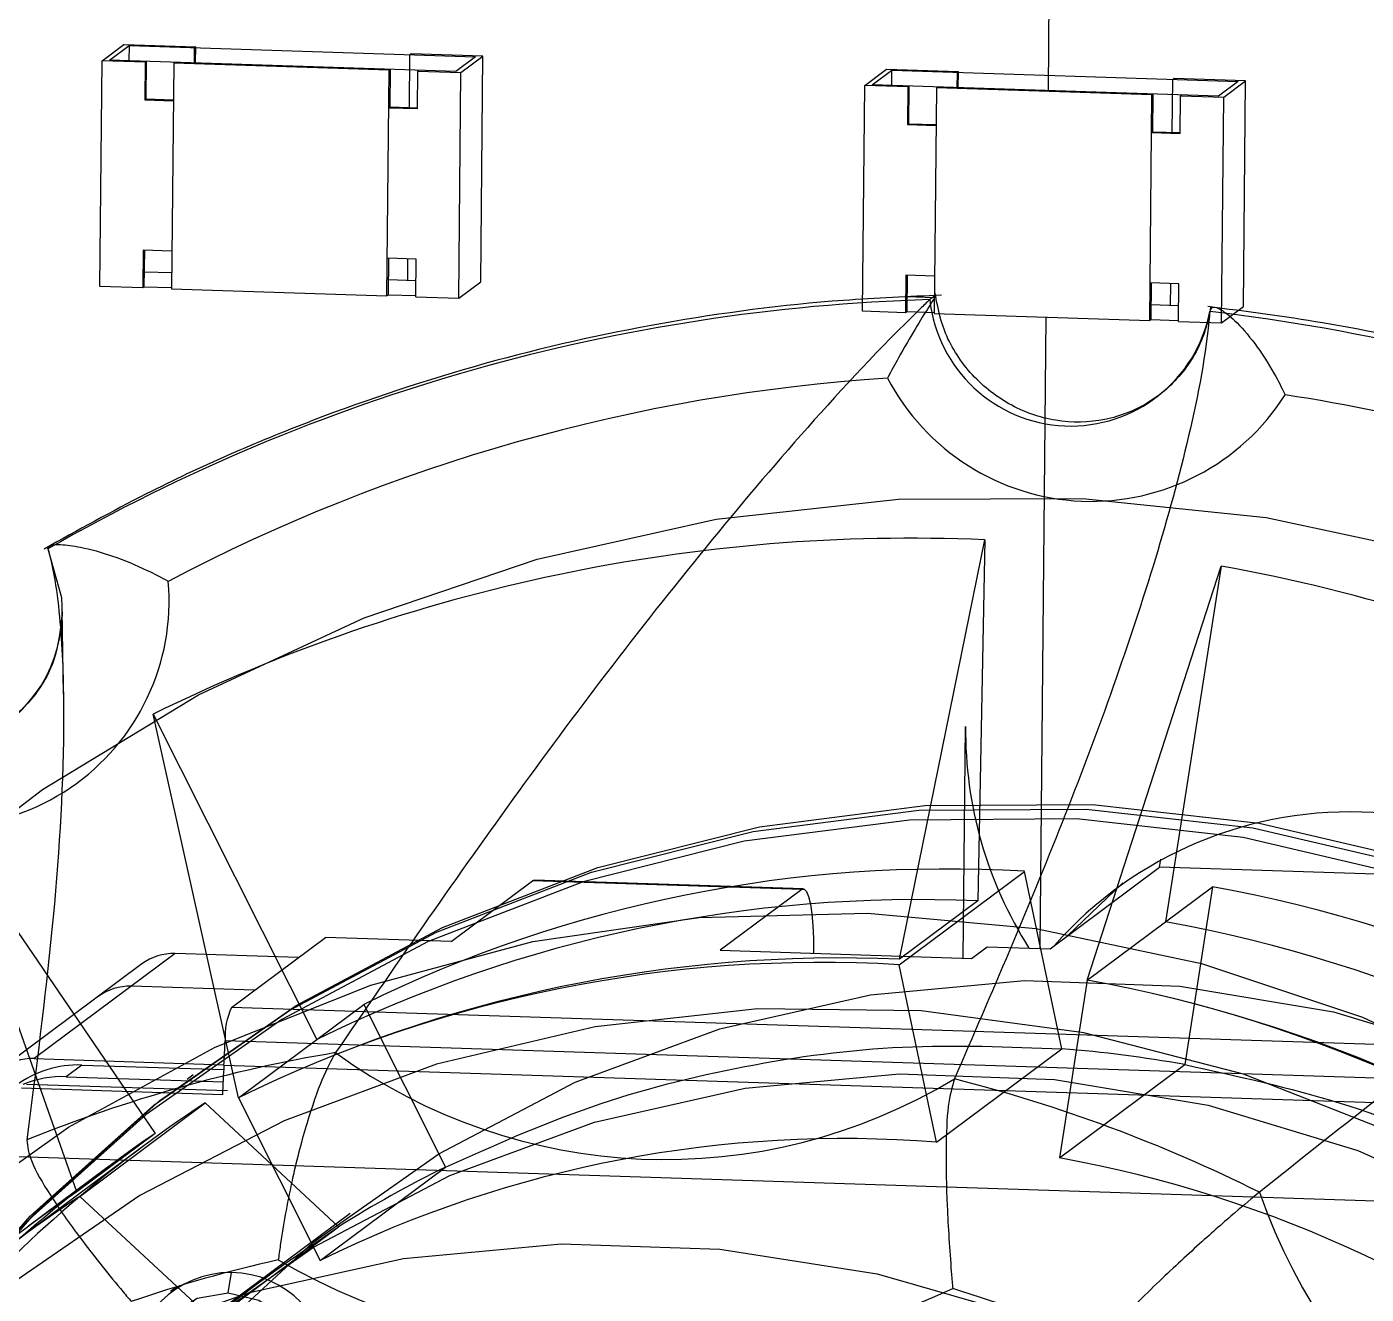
# Model space of a CAD drawing. Header units: millimetres. Extents: x -31.6 to 57.8, y -29 to 41.1.
# Drawn here: x 31.99 to 39.34, y 14.2 to 21.16 of the extents above; entities that cross this region are included whole.
import ezdxf

# ---------------------------------------------------------------- set-up
doc = ezdxf.new("R2010")
doc.units = ezdxf.units.MM

msp = doc.modelspace()

# ---------------------------------------------------------------- linework, layer by layer
at = {"color": 7, "linetype": 'Continuous', "lineweight": 25}
for p, q in [((37.6128, 23.0332), (37.5913, 20.8103)), ((32.3985, 20.9745), (32.5188, 21.0642)), ((32.439, 20.9779), (32.5473, 21.0586)), ((32.5188, 21.0642), (32.9128, 21.0514)), ((32.5473, 21.0586), (32.5464, 20.9744)), ((32.5473, 21.0586), (34.4484, 20.9968)), ((32.906, 20.9627), (32.9068, 21.0469)), ((32.9128, 21.0514), (32.9068, 21.0469)), ((32.912, 20.9625), (32.9128, 21.0514)), ((32.3865, 19.7355), (32.3985, 20.9745)), ((32.6349, 20.9668), (32.3985, 20.9745)), ((34.3402, 20.9161), (32.439, 20.9779)), ((32.6349, 20.9668), (32.6329, 20.7603)), ((32.6409, 20.9713), (32.6349, 20.9668)), ((32.6409, 20.9713), (32.6389, 20.7648)), ((32.7925, 20.9617), (32.7805, 19.7227)), ((32.7985, 20.9662), (32.7925, 20.9617)), ((33.9746, 20.9233), (32.7925, 20.9617)), ((34.0861, 20.7177), (34.0889, 21.0084)), ((34.0949, 21.0129), (34.0889, 21.0084)), ((34.4889, 21.0001), (34.0949, 21.0129)), ((34.4484, 20.9968), (34.3402, 20.9161)), ((34.3686, 20.9105), (34.4889, 21.0001)), ((34.4769, 19.7611), (34.4889, 21.0001)), ((33.9626, 19.6842), (33.9746, 20.9233)), ((33.9806, 20.9278), (33.9746, 20.9233)), ((33.9806, 20.9278), (33.9786, 20.7212)), ((34.1302, 20.7116), (34.1322, 20.9181)), ((34.1382, 20.9226), (34.1322, 20.9181)), ((34.1322, 20.9181), (34.3686, 20.9105)), ((34.3566, 19.6714), (34.3686, 20.9105)), ((36.585, 20.8384), (36.7054, 20.928)), ((36.6255, 20.8417), (36.7338, 20.9224)), ((36.7054, 20.928), (37.0994, 20.9152)), ((36.733, 20.8383), (36.7338, 20.9224)), ((36.7338, 20.9224), (38.635, 20.8606)), ((37.0926, 20.8266), (37.0934, 20.9107)), ((37.0994, 20.9152), (37.0934, 20.9107)), ((37.0985, 20.8264), (37.0994, 20.9152)), ((36.573, 19.5993), (36.585, 20.8384)), ((36.8215, 20.8307), (36.585, 20.8384)), ((38.5267, 20.7799), (36.6255, 20.8417)), ((36.8215, 20.8307), (36.8195, 20.6242)), ((36.8275, 20.8352), (36.8215, 20.8307)), ((36.8275, 20.8352), (36.8255, 20.6287)), ((36.9791, 20.8256), (36.967, 19.5865)), ((36.9851, 20.8301), (36.9791, 20.8256)), ((38.1612, 20.7871), (36.9791, 20.8256)), ((38.2726, 20.5816), (38.2755, 20.8723)), ((38.2815, 20.8768), (38.2755, 20.8723)), ((38.6755, 20.864), (38.2815, 20.8768)), ((38.635, 20.8606), (38.5267, 20.7799)), ((38.5552, 20.7743), (38.6755, 20.864)), ((38.6635, 19.6249), (38.6755, 20.864)), ((32.6389, 20.7648), (32.6329, 20.7603)), ((32.6329, 20.7603), (32.7905, 20.7552)), ((32.6389, 20.7648), (32.7906, 20.7599)), ((38.1491, 19.5481), (38.1612, 20.7871)), ((38.1672, 20.7916), (38.1612, 20.7871)), ((38.1672, 20.7916), (38.1652, 20.5851)), ((38.3168, 20.5755), (38.3188, 20.782)), ((38.3248, 20.7865), (38.3188, 20.782)), ((38.3188, 20.782), (38.5552, 20.7743)), ((38.5432, 19.5353), (38.5552, 20.7743)), ((33.9786, 20.7212), (33.9726, 20.7168)), ((33.9726, 20.7168), (34.1302, 20.7116)), ((33.9786, 20.7212), (34.1303, 20.7163)), ((36.8255, 20.6287), (36.8195, 20.6242)), ((36.8195, 20.6242), (36.9771, 20.6191)), ((36.8255, 20.6287), (36.9771, 20.6237)), ((38.1652, 20.5851), (38.1592, 20.5806)), ((38.1592, 20.5806), (38.3168, 20.5755)), ((38.1652, 20.5851), (38.3168, 20.5802)), ((32.6249, 19.9343), (32.6229, 19.7278)), ((32.7825, 19.9292), (32.6249, 19.9343)), ((32.6309, 19.9341), (32.6289, 19.7323)), ((34.1222, 19.8856), (33.9646, 19.8907)), ((33.9706, 19.8905), (33.9686, 19.6887)), ((34.0769, 19.7694), (34.078, 19.887)), ((34.1202, 19.6791), (34.1222, 19.8856)), ((32.6297, 19.8164), (32.7814, 19.8115)), ((36.8114, 19.7981), (36.8094, 19.5916)), ((36.9691, 19.793), (36.8114, 19.7981)), ((36.8174, 19.798), (36.8155, 19.5961)), ((32.6229, 19.7278), (32.3865, 19.7355)), ((32.6289, 19.7323), (32.6229, 19.7278)), ((32.7805, 19.7273), (32.6289, 19.7323)), ((32.7805, 19.7227), (33.9626, 19.6842)), ((33.9694, 19.7729), (34.1211, 19.768)), ((34.3566, 19.6714), (34.4769, 19.7611)), ((38.3088, 19.7495), (38.1511, 19.7546)), ((38.1571, 19.7544), (38.1552, 19.5526)), ((38.2634, 19.6333), (38.2646, 19.7509)), ((38.3067, 19.543), (38.3088, 19.7495)), ((33.9686, 19.6887), (33.9626, 19.6842)), ((34.1202, 19.6838), (33.9686, 19.6887)), ((34.1202, 19.6791), (34.3566, 19.6714)), ((36.8163, 19.6803), (36.9679, 19.6754)), ((38.156, 19.6367), (38.3076, 19.6318)), ((36.8094, 19.5916), (36.573, 19.5993)), ((36.8155, 19.5961), (36.8094, 19.5916)), ((36.9671, 19.5912), (36.8155, 19.5961)), ((36.967, 19.5865), (38.1491, 19.5481)), ((37.5792, 19.5666), (37.5455, 16.1026)), ((38.5432, 19.5353), (38.6635, 19.6249)), ((38.1552, 19.5526), (38.1491, 19.5481)), ((38.3068, 19.5476), (38.1552, 19.5526)), ((38.3067, 19.543), (38.5432, 19.5353)), ((36.7753, 16.0428), (37.2436, 18.3448)), ((37.2436, 18.3448), (37.205, 16.3631)), ((37.8064, 15.9285), (38.5408, 18.201)), ((38.5408, 18.201), (38.2361, 16.2487)), ((32.1868, 17.4979), (32.1803, 17.9612)), ((33.1474, 15.2827), (32.6794, 17.3886)), ((32.6794, 17.3886), (33.577, 15.6029)), ((37.1261, 16.0494), (37.1384, 17.3196)), ((32.2601, 14.7665), (31.5631, 16.7391)), ((31.5631, 16.7391), (32.6898, 15.0867)), ((37.602, 16.1007), (38.2035, 16.549)), ((38.2035, 16.549), (38.2107, 16.5931)), ((40.4591, 16.4757), (38.2035, 16.549)), ((34.3146, 16.1408), (34.7614, 16.4738)), ((34.7706, 16.4771), (34.7614, 16.4738)), ((36.239, 16.4258), (34.7614, 16.4738)), ((36.2482, 16.4291), (34.7706, 16.4771)), ((36.7748, 16.0132), (37.4622, 16.5255)), ((37.667, 15.551), (37.4622, 16.5255)), ((36.239, 16.4258), (35.7922, 16.0928)), ((38.0015, 16.4619), (37.6975, 16.172)), ((37.8064, 15.9285), (38.4939, 16.4408)), ((38.4939, 16.4408), (38.3415, 15.4647)), ((37.205, 16.3631), (36.7753, 16.0428)), ((33.1094, 15.779), (33.625, 16.1632)), ((34.3146, 16.1408), (33.625, 16.1632)), ((37.1713, 16.0479), (37.2572, 16.112)), ((37.2572, 16.112), (37.602, 16.1007)), ((32.8, 16.0741), (32.0266, 15.4978)), ((33.476, 16.0522), (32.8, 16.0741)), ((35.7922, 16.0928), (37.1713, 16.0479)), ((36.3039, 16.0761), (36.3039, 16.0805)), ((32.6178, 16.0173), (31.8444, 15.4409)), ((36.9796, 15.0387), (36.7748, 16.0132)), ((33.2354, 15.8728), (32.5594, 15.8948)), ((37.8064, 15.9285), (37.6541, 14.9524)), ((43.3542, 15.4458), (33.1094, 15.779)), ((33.1474, 15.2827), (33.8348, 15.7951)), ((33.8348, 15.7951), (34.2837, 14.9023)), ((43.319, 15.2624), (33.0742, 15.5955)), ((36.9796, 15.0387), (37.667, 15.551)), ((32.0266, 15.4978), (33.0676, 15.4639)), ((32.2877, 15.4625), (32.2018, 15.3985)), ((32.2877, 15.4625), (33.0662, 15.4372)), ((33.0675, 15.4616), (43.3123, 15.1284)), ((37.6541, 14.9524), (38.3415, 15.4647)), ((32.2018, 15.3985), (33.0628, 15.3705)), ((32.8996, 15.4079), (32.8653, 15.3823)), ((33.0596, 15.299), (31.9563, 15.3349)), ((33.0879, 15.3201), (31.9846, 15.356)), ((32.2769, 14.7417), (32.9644, 15.2541)), ((33.6965, 14.574), (32.9644, 15.2541)), ((33.1474, 15.2827), (33.5962, 14.3899)), ((32.6898, 15.0867), (32.2601, 14.7665)), ((32.6148, 15.0093), (31.9273, 14.497)), ((31.5723, 14.9713), (44.7722, 14.5421)), ((32.4244, 14.8978), (31.9947, 14.5776)), ((33.5962, 14.3899), (34.2837, 14.9023)), ((33.009, 14.0617), (32.2769, 14.7417)), ((33.761, 14.6468), (33.0735, 14.1344)), ((33.009, 14.0617), (33.6965, 14.574)), ((33.2751, 14.2854), (32.5877, 13.773)), ((33.0904, 14.2121), (33.1085, 14.324)), ((32.8089, 14.2454), (32.7745, 14.2198))]:
    msp.add_line(p, q, dxfattribs=at)
at = {"color": 7, "linetype": 'Continuous', "lineweight": 25, "flags": 128}
for points in [[(29.347, 14.0717), (29.9062, 14.9058), (30.5517, 15.6733), (31.2761, 16.3656), (32.0713, 16.9747), (32.9282, 17.4938), (33.8371, 17.917), (34.7877, 18.2395), (35.7693, 18.4577), (36.7707, 18.569), (37.7806, 18.5723), (38.7876, 18.4674), (39.7802, 18.2556), (40.7471, 17.9393), (41.6775, 17.522), (42.5608, 17.0085), (43.3869, 16.4045), (44.1466, 15.717), (44.8312, 14.9538), (45.4329, 14.1234), (45.945, 13.2353), (46.3616, 12.2996), (46.6781, 11.3268), (46.8907, 10.3279)], [(32.1017, 18.295), (32.1765, 18.028), (32.18, 17.9266)], [(31.4042, 13.9452), (32.0042, 14.6324), (32.6823, 15.2415), (33.429, 15.764), (34.2339, 16.1925), (35.0857, 16.5209), (35.9723, 16.7448), (36.8813, 16.8608), (37.8001, 16.8675), (38.7156, 16.7647), (39.6151, 16.5538), (40.4859, 16.2379), (41.3157, 15.8213), (42.093, 15.3099), (42.8068, 14.7109), (43.4471, 14.0326)], [(31.4386, 13.9708), (32.0385, 14.658), (32.7167, 15.2671), (33.4634, 15.7896), (34.2683, 16.2181), (35.12, 16.5465), (36.0067, 16.7704), (36.9157, 16.8865), (37.8345, 16.8931), (38.75, 16.7903), (39.6495, 16.5795), (40.5202, 16.2635), (41.3501, 15.8469), (42.1274, 15.3355), (42.8412, 14.7365), (43.4815, 14.0583)], [(43.3838, 13.9843), (42.7448, 14.6612), (42.0324, 15.259), (41.2567, 15.7694), (40.4285, 16.1852), (39.5595, 16.5005), (38.6618, 16.7109), (37.7481, 16.8135), (36.8312, 16.8069), (35.9239, 16.691), (35.0391, 16.4676), (34.189, 16.1398), (33.3857, 15.7122), (32.6405, 15.1908), (31.9637, 14.5829), (31.365, 13.897)], [(36.239, 16.4258), (36.2524, 16.4282), (36.265, 16.4152), (36.2766, 16.3874), (36.2865, 16.3459), (36.2945, 16.2922), (36.3002, 16.2283), (36.3033, 16.1569), (36.3039, 16.0805)], [(30.7866, 13.9712), (31.4661, 14.5884), (32.2139, 15.1205), (33.02, 15.5601), (33.8735, 15.9014), (34.7628, 16.1397), (35.6759, 16.2718), (36.6004, 16.2959), (37.5239, 16.2117), (38.4339, 16.0203), (39.318, 15.7243), (40.1643, 15.3278), (40.9614, 14.836), (41.6984, 14.2557), (42.3655, 13.5947)], [(32.936, 13.9141), (33.5564, 14.4879), (34.2465, 14.9753), (34.9948, 15.3686), (35.7891, 15.661), (36.6163, 15.848), (37.4628, 15.9264), (38.3148, 15.8948), (39.1582, 15.754), (39.9793, 15.506), (40.7645, 15.1551), (41.5009, 14.707), (42.1764, 14.169)], [(32.936, 13.9141), (33.5564, 14.4879), (34.2465, 14.9753), (34.9948, 15.3686), (35.7891, 15.661), (36.6163, 15.848), (37.4628, 15.9264), (38.3148, 15.8948), (39.1582, 15.754), (39.9793, 15.506), (40.7645, 15.1551), (41.5009, 14.707), (42.1764, 14.169)], [(41.0518, 14.1284), (40.3069, 14.6515), (39.5068, 15.0817), (38.6632, 15.4128), (37.7883, 15.64), (36.895, 15.76), (35.9963, 15.771), (35.1052, 15.6729), (34.2348, 15.467), (33.3978, 15.1565), (32.6063, 14.7458), (31.872, 14.2409), (31.2055, 13.6491)], [(32.869, 13.9755), (33.559, 14.463), (34.3073, 14.8562), (35.1016, 15.1487), (35.9288, 15.3357), (36.7753, 15.414), (37.6273, 15.3825), (38.4708, 15.2416), (39.2918, 14.9937), (40.077, 14.6428), (40.8134, 14.1947)], [(32.3927, 13.9244), (33.2075, 14.2145), (34.0539, 14.4007), (34.9189, 14.4802), (35.7895, 14.4519), (36.6524, 14.3162), (37.4946, 14.0751)], [(33.0904, 14.2121), (33.2597, 14.1726), (33.4025, 14.0712), (33.4972, 13.9234), (33.5293, 13.7516), (33.4939, 13.582), (33.3964, 13.4404), (33.2517, 13.3484), (33.0817, 13.3199), (32.9124, 13.3594), (32.7695, 13.4608), (32.6748, 13.6086), (32.6427, 13.7804), (32.6781, 13.95), (32.7756, 14.0916), (32.9204, 14.1836), (33.0904, 14.2121)]]:
    msp.add_lwpolyline(points, dxfattribs=at)
at = {"color": 7, "linetype": 'Continuous', "lineweight": 25}
for centre, radius, start, end in [((37.2511, 9.3261), 10.342, 91.71228, 119.86179), ((37.7158, 19.7479), 0.7782, 186.22333, 348.9254), ((37.2277, 8.9112), 10.7602, 55.90999, 83.31939), ((37.362, 9.3884), 9.8661, 93.78526, 117.78881), ((37.8283, 19.8174), 1.2612, 207.60267, 327.54606), ((37.3394, 8.9911), 10.2677, 57.92973, 81.29965), ((36.8334, 8.9321), 9.4216, 87.50458, 116.1614), ((36.7887, 8.5487), 9.8099, 51.82275, 79.71189), ((31.5274, 18.0093), 1.2395, 243.37445, 4.97306), ((31.4119, 17.9524), 0.7686, 221.9555, 358.07737), ((39.3693, 17.3014), 2.231, 179.53231, 212.44375), ((39.2503, 14.6871), 2.1648, 34.79551, 138.58282), ((37.0351, 9.2748), 7.2633, 86.62839, 116.14249), ((37.1409, 9.0004), 7.5625, 50.97026, 79.69364), ((36.8789, 8.8812), 7.489, 87.50458, 116.1614), ((36.8434, 8.5764), 7.7976, 51.82275, 79.71189), ((32.79, 15.7858), 0.2885, 88.0166, 126.63577), ((36.4493, 8.5609), 7.489, 87.50458, 116.1614), ((36.3476, 8.7625), 7.2633, 86.62839, 116.14249), ((32.5494, 15.6065), 0.2885, 88.0166, 126.63577), ((36.4534, 8.488), 7.5625, 50.97026, 79.69364), ((36.4138, 8.2562), 7.7976, 51.82275, 79.71189), ((33.46, 15.6166), 0.3864, 155.14773, 183.12271), ((21.4436, 16.109), 11.6419, 356.81188, 357.47212), ((35.0189, 7.5601), 8.0818, 99.52929, 112.04478), ((35.4877, 18.0194), 3.0756, 234.02424, 301.12449), ((37.1599, 8.9103), 6.66, 79.78014, 85.6329), ((32.0166, 15.2099), 0.288, 88.00969, 167.99312), ((32.2678, 14.8858), 0.577, 88.0166, 126.63577), ((44.7137, 14.8129), 11.6642, 176.81234, 177.61167), ((32.1824, 14.8182), 0.5806, 88.08856, 112.12212), ((34.9999, 7.2322), 8.4148, 63.52342, 75.70596), ((36.9147, 9.2424), 7.1934, 123.30865, 153.01528), ((36.8608, 8.9483), 7.4214, 124.1964, 153.02838), ((36.4685, 8.5574), 6.5014, 85.49115, 116.21837), ((36.4517, 8.2911), 6.7689, 49.86353, 79.7679), ((37.1321, 9.1179), 6.4477, 116.21701, 122.19764), ((36.4312, 8.6281), 7.4214, 124.1964, 153.02838), ((36.2272, 8.73), 7.1934, 123.30865, 153.01528), ((41.7558, 15.8053), 3.1795, 199.10881, 264.66729), ((34.9, 7.4262), 7.1332, 102.41849, 109.15558), ((35.369, 17.9024), 4.0412, 240.2873, 294.86143), ((33.1057, 13.7788), 0.5452, 89.70961, 269.1778), ((33.1007, 13.7788), 0.5452, 269.70961, 89.1778), ((34.8831, 7.1362), 7.4281, 66.33594, 72.89344)]:
    msp.add_arc(centre, radius, start, end, dxfattribs=at)
for points, knots in [([(38.4829, 19.6203), (38.476, 19.5845), (38.4521, 19.4617), (38.3522, 19.2698), (38.157, 19.0897), (37.9068, 18.9899), (37.6331, 18.985), (37.3703, 19.0768), (37.1544, 19.253), (37.0137, 19.4752), (36.9831, 19.6353), (36.9694, 19.7067)], [0, 0, 0, 0, 0.0497045, 0.1708417, 0.2934225, 0.4172254, 0.5407597, 0.6629296, 0.7836541, 0.9034502, 1, 1, 1, 1]), ([(37.0067, 19.6874), (36.8269, 19.6797), (36.3133, 19.6578), (35.472, 19.5475), (34.4958, 19.3278), (33.5475, 19.0132), (32.7422, 18.6621), (32.2666, 18.3976), (32.0812, 18.2946)], [0, 0, 0, 0, 0.104013, 0.297168, 0.490355, 0.683515, 0.876652, 1, 1, 1, 1]), ([(36.9421, 19.6635), (36.9249, 19.647), (36.6832, 19.4148), (36.2629, 18.9626), (35.5064, 18.0655), (34.6366, 16.9215), (33.9996, 15.9942), (33.6809, 15.5304)], [0, 0, 0, 0, 0.012219, 0.171555, 0.331071, 0.665452, 1, 1, 1, 1]), ([(36.9421, 19.6635), (36.9532, 19.6734), (36.9754, 19.6932), (36.9714, 19.6782), (36.9348, 19.6202), (36.8633, 19.5066), (36.7836, 19.3684), (36.7314, 19.272), (36.7113, 19.2344), (36.7106, 19.233)], [0, 0, 0, 0, 0.133109, 0.266088, 0.433037, 0.647552, 0.865332, 0.995171, 1, 1, 1, 1]), ([(38.4795, 19.5984), (38.4779, 19.5812), (38.4549, 19.3397), (38.3621, 18.8737), (38.1042, 17.9554), (37.6848, 16.7924), (37.28, 15.8552), (37.0775, 15.3865)], [0, 0, 0, 0, 0.012219, 0.171555, 0.331071, 0.665452, 1, 1, 1, 1]), ([(43.3226, 17.8219), (43.1705, 17.922), (42.7358, 18.2083), (41.9801, 18.6181), (41.0494, 19.0208), (40.0861, 19.3313), (39.2213, 19.5274), (38.6783, 19.5981), (38.468, 19.6255)], [0, 0, 0, 0, 0.104011, 0.297452, 0.490935, 0.684398, 0.877837, 1, 1, 1, 1]), ([(38.4795, 19.5984), (38.4834, 19.6086), (38.4912, 19.629), (38.5409, 19.6117), (38.6214, 19.5488), (38.7272, 19.4276), (38.8212, 19.2821), (38.8733, 19.1813), (38.8918, 19.142), (38.8925, 19.1406)], [0, 0, 0, 0, 0.133109, 0.266088, 0.433037, 0.647552, 0.865332, 0.995171, 1, 1, 1, 1]), ([(32.1017, 18.295), (32.1036, 18.3023), (32.1074, 18.3169), (32.1721, 18.3213), (32.2879, 18.3064), (32.4554, 18.2603), (32.6216, 18.1917), (32.7231, 18.1388), (32.7609, 18.1175), (32.7622, 18.1167)], [0, 0, 0, 0, 0.133109, 0.266088, 0.433037, 0.647552, 0.865332, 0.995171, 1, 1, 1, 1]), ([(32.1017, 18.295), (32.1046, 18.2841), (32.1444, 18.1316), (32.1821, 17.8089), (32.1954, 17.1294), (32.1372, 16.2149), (32.0361, 15.439), (31.9856, 15.051)], [0, 0, 0, 0, 0.012219, 0.171555, 0.331071, 0.665452, 1, 1, 1, 1]), ([(32.1771, 17.9272), (32.1681, 17.8448), (32.1492, 17.6728), (32.0111, 17.4492), (31.8057, 17.2816), (31.5484, 17.1975), (31.275, 17.2106), (31.0308, 17.3088), (30.9103, 17.4246), (30.8568, 17.4761)], [0, 0, 0, 0, 0.135807, 0.28325, 0.4326, 0.583245, 0.733198, 0.881397, 1, 1, 1, 1]), ([(43.2588, 17.8224), (43.2373, 17.8125), (42.9364, 17.6744), (42.3914, 17.3764), (41.3734, 16.7406), (40.1527, 15.8753), (39.2186, 15.1348), (38.7515, 14.7644)], [0, 0, 0, 0, 0.012219, 0.171555, 0.331071, 0.665452, 1, 1, 1, 1]), ([(33.6809, 15.5304), (33.6565, 15.4865), (33.6076, 15.3987), (33.5214, 15.1497), (33.4399, 14.8392), (33.3911, 14.5754), (33.3702, 14.4253), (33.3663, 14.395), (33.366, 14.3925)], [0, 0, 0, 0, 0.224878, 0.44934, 0.684531, 0.936066, 0.994659, 1, 1, 1, 1]), ([(37.0775, 15.3865), (37.0646, 15.3421), (37.0389, 15.2533), (37.0286, 15.0011), (37.0354, 14.6869), (37.0524, 14.4203), (37.0651, 14.2688), (37.0678, 14.2382), (37.0681, 14.2356)], [0, 0, 0, 0, 0.224878, 0.44934, 0.684531, 0.936066, 0.994659, 1, 1, 1, 1]), ([(31.9856, 15.051), (31.9897, 15.0152), (31.998, 14.9436), (32.1089, 14.7503), (32.2775, 14.5106), (32.4397, 14.3065), (32.5376, 14.1899), (32.5576, 14.1664), (32.5593, 14.1644)], [0, 0, 0, 0, 0.224878, 0.44934, 0.684531, 0.936066, 0.994659, 1, 1, 1, 1]), ([(38.7515, 14.7644), (38.7104, 14.7305), (38.6282, 14.6627), (38.4232, 14.4828), (38.1831, 14.2604), (37.9917, 14.0713), (37.8872, 13.9633), (37.8663, 13.9415), (37.8645, 13.9397)], [0, 0, 0, 0, 0.224878, 0.44934, 0.684531, 0.936066, 0.994659, 1, 1, 1, 1])]:
    msp.add_open_spline(points, degree=3, knots=knots, dxfattribs=at)
for points in [[(34.2837, 14.9023), (34.5482, 15.0204), (35.0774, 15.2568), (35.924, 15.4705), (36.7914, 15.5855), (37.3751, 15.5625), (37.667, 15.551)], [(38.3415, 15.4647), (38.6281, 15.4021), (39.2012, 15.277), (40.0222, 14.946), (40.8025, 14.5241), (41.2691, 14.1603), (41.5024, 13.9784)], [(31.383, 12.0379), (31.5245, 12.2917), (31.8075, 12.7993), (32.3564, 13.4761), (32.9796, 14.084), (33.4575, 14.4107), (33.6965, 14.574)]]:
    msp.add_open_spline(points, degree=3, dxfattribs=at)

doc.saveas('drawing.dxf')
